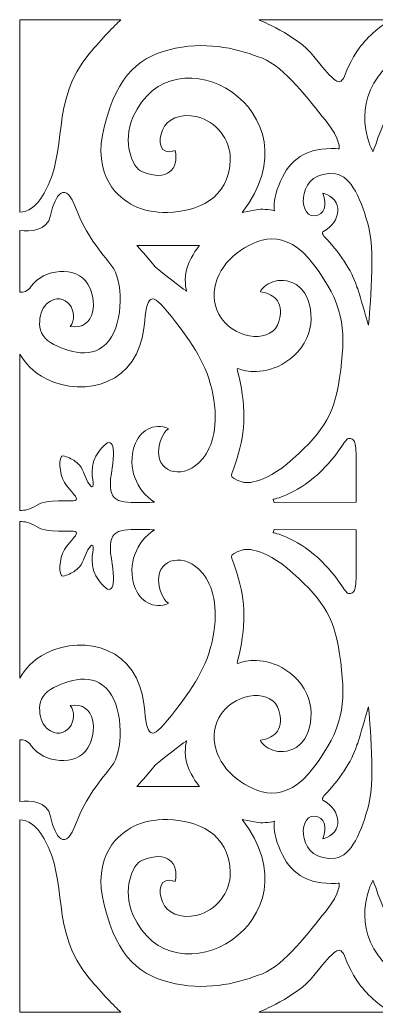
# Model space of a CAD drawing. Header units: millimetres. Extents: x -1200 to 1200, y -596 to 596.
# Drawn here: x -1200 to -777, y -590 to 590 of the extents above; entities that cross this region are included whole.
import ezdxf

# ---------------------------------------------------------------- set-up
doc = ezdxf.new("R2010")
doc.units = ezdxf.units.MM
doc.header["$MEASUREMENT"] = 0
doc.layers.add('Layer 1', color=7, linetype='Continuous')

msp = doc.modelspace()

# ---------------------------------------------------------------- linework, layer by layer
at = {"layer": 'Layer 1', "color": 250, "lineweight": 20}
for points, knots in [([(-1200.05, 361.4066), (-1200.05, 361.4066), (-1200.05, 589.9734), (-1200.05, 589.9734), (-1200.05, 589.9734), (-1080.1026, 589.9734), (-1080.1026, 589.9734), (-1088.4128, 582.1539), (-1101.5974, 568.8331), (-1117.9148, 549.2137), (-1164.5775, 493.106), (-1142.1172, 433.2019), (-1171.0751, 383.9695), (-1182.0798, 365.2579), (-1190.2763, 361.9702), (-1200.05, 361.4066)], [0, 0, 0, 0, 0.2, 0.2, 0.2, 0.4, 0.4, 0.4, 0.6, 0.6, 0.6, 0.8, 0.8, 0.8, 1, 1, 1, 1]), ([(-820.5717, 436.6143), (-820.5717, 436.6143), (-827.164, 437.3388), (-836.0723, 436.7465), (-863.6333, 434.9158), (-881.7092, 421.09), (-892.3387, 393.1592), (-897.2513, 380.2519), (-898.7348, 368.1796), (-897.1925, 362.8628), (-902.8921, 364.6436), (-913.7477, 365.259), (-918.9945, 364.2144), (-918.9945, 364.2144), (-935.8247, 360.861), (-935.8247, 360.861), (-841.7661, 482.1803), (-1018.4753, 583.2258), (-1065.5716, 474.1042), (-1078.3262, 444.5522), (-1067.1069, 414.3573), (-1054.1348, 409.1171), (-1025.2332, 397.4407), (-1010.1831, 412.4377), (-1015.5143, 434.6453), (-1034.2788, 427.6512), (-1036.0214, 446.1178), (-1030.5592, 458.8463), (-1025.0966, 471.5758), (-1010.2383, 479.6235), (-988.9107, 474.5729), (-967.7959, 469.5736), (-949.2935, 447.6912), (-949.9343, 424.1204), (-951.2362, 376.178), (-989.8708, 362.0879), (-1024.3483, 360.9723), (-1039.6626, 360.4767), (-1055.0974, 363.9298), (-1064.6977, 368.9822), (-1081.7661, 377.9677), (-1115.2199, 402.684), (-1099.5176, 464.0887), (-1083.8145, 525.4953), (-1056.5039, 547.9618), (-1014.8562, 556.1992), (-973.2077, 564.4366), (-938.3867, 554.7019), (-911.7603, 544.2173), (-885.1328, 533.7331), (-856.2419, 494.4479), (-836.8906, 470.5682), (-817.5378, 446.6911), (-820.5717, 436.6143), (-820.5717, 436.6143)], [0, 0, 0, 0, 0.055555556, 0.055555556, 0.055555556, 0.111111111, 0.111111111, 0.111111111, 0.166666667, 0.166666667, 0.166666667, 0.222222222, 0.222222222, 0.222222222, 0.277777778, 0.277777778, 0.277777778, 0.333333333, 0.333333333, 0.333333333, 0.388888889, 0.388888889, 0.388888889, 0.444444444, 0.444444444, 0.444444444, 0.5, 0.5, 0.5, 0.555555556, 0.555555556, 0.555555556, 0.611111111, 0.611111111, 0.611111111, 0.666666667, 0.666666667, 0.666666667, 0.722222222, 0.722222222, 0.722222222, 0.777777778, 0.777777778, 0.777777778, 0.833333333, 0.833333333, 0.833333333, 0.888888889, 0.888888889, 0.888888889, 0.944444444, 0.944444444, 0.944444444, 1, 1, 1, 1]), ([(-915.6426, 589.9734), (-915.6426, 589.9734), (-758.182, 589.9734), (-758.182, 589.9734), (-773.7923, 581.4869), (-788.4779, 568.2434), (-798.558, 553.4008), (-812.8265, 532.3912), (-812.051, 523.762), (-817.1937, 518.1214), (-822.3371, 512.4804), (-829.9571, 520.7115), (-850.5559, 546.5064), (-871.155, 572.302), (-915.6967, 589.7523), (-915.6967, 589.7523), (-915.6967, 589.7523), (-915.6426, 589.9734), (-915.6426, 589.9734)], [0, 0, 0, 0, 0.166666667, 0.166666667, 0.166666667, 0.333333333, 0.333333333, 0.333333333, 0.5, 0.5, 0.5, 0.666666667, 0.666666667, 0.666666667, 0.833333333, 0.833333333, 0.833333333, 1, 1, 1, 1]), ([(-780.3614, 433.0707), (-780.3614, 433.0707), (-806.1183, 479.1376), (-773.7544, 523.0569), (-741.3912, 566.9744), (-710.4342, 558.0841), (-675.7464, 533.3234), (-641.0573, 508.5608), (-619.1646, 476.4799), (-632.7986, 442.1298), (-646.4319, 407.7808), (-661.7701, 394.6367), (-684.7089, 382.8972), (-707.6495, 371.1585), (-744.572, 382.3415), (-748.9766, 410.1229), (-753.382, 437.9024), (-740.782, 464.4065), (-725.8516, 469.3058), (-719.9042, 471.2572), (-711.5234, 472.2383), (-705.8833, 467.8967), (-689.3167, 455.144), (-700.659, 431.5843), (-714.2764, 432.1393), (-707.7404, 415.4666), (-685.8058, 412.1068), (-674.2884, 430.6234), (-641.1588, 483.8785), (-717.3861, 541.8379), (-754.2632, 489.5669), (-764.0219, 475.733), (-771.6404, 458.5613), (-776.2453, 444.0992), (-777.2874, 440.829), (-778.6026, 437.1962), (-780.3614, 433.0707)], [0, 0, 0, 0, 0.083333333, 0.083333333, 0.083333333, 0.166666667, 0.166666667, 0.166666667, 0.25, 0.25, 0.25, 0.333333333, 0.333333333, 0.333333333, 0.416666667, 0.416666667, 0.416666667, 0.5, 0.5, 0.5, 0.583333333, 0.583333333, 0.583333333, 0.666666667, 0.666666667, 0.666666667, 0.75, 0.75, 0.75, 0.833333333, 0.833333333, 0.833333333, 0.916666667, 0.916666667, 0.916666667, 1, 1, 1, 1]), ([(-785.7095, 226.8446), (-785.7095, 226.8446), (-776.8383, 310.9593), (-785.3175, 343.0861), (-793.7959, 375.2163), (-805.9527, 404.3321), (-824.8424, 406.7444), (-870.4656, 412.5718), (-870.4233, 355.7978), (-850.1429, 357.0261), (-837.2973, 357.8052), (-834.5495, 369.2493), (-839.7412, 384.0568), (-814.3741, 376.7438), (-817.8644, 349.5506), (-839.7971, 337.8138), (-842.0396, 336.6153), (-838.3159, 332.1989), (-835.2202, 329.0583), (-818.0977, 311.6854), (-802.8265, 286.4384), (-798.8617, 270.0121), (-802.8265, 286.4384), (-785.7095, 226.8446), (-785.7095, 226.8446)], [0, 0, 0, 0, 0.125, 0.125, 0.125, 0.25, 0.25, 0.25, 0.375, 0.375, 0.375, 0.5, 0.5, 0.5, 0.625, 0.625, 0.625, 0.75, 0.75, 0.75, 0.875, 0.875, 0.875, 1, 1, 1, 1]), ([(-1200.05, 266.3233), (-1200.05, 266.3233), (-1200.05, 339.4671), (-1200.05, 339.4671), (-1187.538, 338.0752), (-1167.2738, 338.8143), (-1163.5428, 357.2252), (-1158.0739, 384.2201), (-1145.3119, 398.2187), (-1133.4621, 366.2248), (-1121.6116, 334.2295), (-1103.3808, 313.2319), (-1090.6188, 297.2359), (-1077.8561, 281.2377), (-1076.0333, 231.2464), (-1094.2641, 208.2507), (-1112.4964, 185.2546), (-1142.5777, 194.2521), (-1163.5428, 206.2515), (-1184.5107, 218.2505), (-1175.6455, 246.2109), (-1167.9077, 252.5764), (-1145.7482, 270.8043), (-1127.9138, 240.5247), (-1140.2753, 225.1442), (-1108.656, 220.7274), (-1108.2076, 258.1587), (-1119.1004, 275.7439), (-1133.1883, 298.4837), (-1172.0296, 293.6614), (-1186.6071, 273.0858), (-1190.9565, 266.947), (-1195.7915, 265.2155), (-1200.05, 266.3233)], [0, 0, 0, 0, 0.090909091, 0.090909091, 0.090909091, 0.181818182, 0.181818182, 0.181818182, 0.272727273, 0.272727273, 0.272727273, 0.363636364, 0.363636364, 0.363636364, 0.454545455, 0.454545455, 0.454545455, 0.545454545, 0.545454545, 0.545454545, 0.636363636, 0.636363636, 0.636363636, 0.727272727, 0.727272727, 0.727272727, 0.818181818, 0.818181818, 0.818181818, 0.909090909, 0.909090909, 0.909090909, 1, 1, 1, 1]), ([(-934.4403, 40.1262), (-934.4403, 40.1262), (-913.2191, 34.055), (-875.3948, 67.9536), (-837.5705, 101.8536), (-824.9171, 122.5846), (-818.6568, 173.6978), (-812.3948, 224.8129), (-815.9753, 252.6944), (-850.4852, 298.6682), (-884.9937, 344.6431), (-918.756, 330.038), (-942.2819, 312.3296), (-965.8082, 294.6212), (-978.7232, 261.2283), (-960.2712, 234.9192), (-941.8199, 208.6093), (-899.2781, 205.6031), (-892.0523, 231.3954), (-884.8254, 257.1877), (-901.2132, 264.5803), (-914.1294, 266.6034), (-911.3234, 274.719), (-891.9614, 287.2551), (-871.6652, 275.1116), (-851.3668, 262.9687), (-845.4106, 220.7521), (-869.8586, 194.9471), (-894.3084, 169.1451), (-922.053, 170.6091), (-933.5852, 173.1383), (-945.1181, 175.6686), (-942.2539, 182.287), (-936.7465, 151.436), (-929.9465, 113.3504), (-935.1838, 83.2642), (-948.1637, 50.5623), (-951.855, 43.9857), (-934.4403, 40.1262), (-934.4403, 40.1262)], [0, 0, 0, 0, 0.076923077, 0.076923077, 0.076923077, 0.153846154, 0.153846154, 0.153846154, 0.230769231, 0.230769231, 0.230769231, 0.307692308, 0.307692308, 0.307692308, 0.384615385, 0.384615385, 0.384615385, 0.461538462, 0.461538462, 0.461538462, 0.538461538, 0.538461538, 0.538461538, 0.615384615, 0.615384615, 0.615384615, 0.692307692, 0.692307692, 0.692307692, 0.769230769, 0.769230769, 0.769230769, 0.846153846, 0.846153846, 0.846153846, 0.923076923, 0.923076923, 0.923076923, 1, 1, 1, 1]), ([(-1060.8643, 321.7009), (-1060.8643, 321.7009), (-1040.5358, 321.7009), (-1017.0798, 321.7009), (-993.6235, 321.7009), (-986.6469, 321.7072), (-986.6469, 321.7072), (-986.6469, 321.7072), (-995.927, 310.5597), (-1000.9211, 296.545), (-1005.9172, 282.528), (-1001.9635, 267.3869), (-1001.9635, 267.3869), (-1001.9635, 267.3869), (-1022.288, 281.6855), (-1039.01, 296.241), (-1054.5595, 314.6317), (-1060.8643, 321.7009), (-1060.8643, 321.7009)], [0, 0, 0, 0, 0.166666667, 0.166666667, 0.166666667, 0.333333333, 0.333333333, 0.333333333, 0.5, 0.5, 0.5, 0.666666667, 0.666666667, 0.666666667, 0.833333333, 0.833333333, 0.833333333, 1, 1, 1, 1]), ([(-1200.05, 6.5429), (-1200.05, 6.5429), (-1200.05, 192.6129), (-1200.05, 192.6129), (-1194.3713, 183.1415), (-1184.4879, 170.6711), (-1168.9196, 162.9772), (-1122.0754, 139.8246), (-1058.8299, 157.598), (-1052.2755, 225.7567), (-1048.7411, 262.5041), (-1045.6453, 270.0121), (-1019.8391, 237.1186), (-994.0358, 204.2235), (-977.4791, 179.6447), (-970.6012, 144.9005), (-963.3139, 108.087), (-970.7764, 82.5912), (-982.9144, 67.886), (-1003.8334, 42.5449), (-1035.6544, 50.1671), (-1035.1413, 76.4229), (-1034.9951, 83.9111), (-1031.397, 99.255), (-1023.4729, 103.7192), (-1040.4894, 111.8359), (-1058.0444, 100.713), (-1063.7705, 83.6437), (-1072.5323, 57.5216), (-1061.8788, 30.7172), (-1039.871, 16.4695), (-1043.0871, 16.1573), (-1047.2613, 16.0661), (-1052.4592, 16.0661), (-1082.7066, 16.0661), (-1096.9773, 15.0118), (-1091.2891, 50.4252), (-1085.5972, 85.839), (-1089.9312, 97.0649), (-1104.9345, 78.2182), (-1119.9386, 59.3715), (-1112.0094, 42.5221), (-1112.7312, 37.5978), (-1114.0424, 28.6698), (-1119.9301, 41.1693), (-1124.3186, 52.0905), (-1128.1214, 61.5552), (-1132.8139, 64.2136), (-1137.9783, 67.3568), (-1141.232, 69.3354), (-1149.6423, 72.6743), (-1150.7355, 70.8316), (-1154.3138, 64.813), (-1152.05, 45.0972), (-1144.5688, 36.173), (-1134.4262, 24.075), (-1130.0819, 20.1505), (-1134.1741, 18.3571), (-1138.2647, 16.5644), (-1167.9581, 21.2067), (-1180.3037, 12.6559), (-1187.6495, 7.5673), (-1194.5425, 6.4656), (-1200.05, 6.5429)], [0, 0, 0, 0, 0.047619048, 0.047619048, 0.047619048, 0.095238095, 0.095238095, 0.095238095, 0.142857143, 0.142857143, 0.142857143, 0.19047619, 0.19047619, 0.19047619, 0.238095238, 0.238095238, 0.238095238, 0.285714286, 0.285714286, 0.285714286, 0.333333333, 0.333333333, 0.333333333, 0.380952381, 0.380952381, 0.380952381, 0.428571429, 0.428571429, 0.428571429, 0.476190476, 0.476190476, 0.476190476, 0.523809524, 0.523809524, 0.523809524, 0.571428571, 0.571428571, 0.571428571, 0.619047619, 0.619047619, 0.619047619, 0.666666667, 0.666666667, 0.666666667, 0.714285714, 0.714285714, 0.714285714, 0.761904762, 0.761904762, 0.761904762, 0.80952381, 0.80952381, 0.80952381, 0.857142857, 0.857142857, 0.857142857, 0.904761905, 0.904761905, 0.904761905, 0.952380952, 0.952380952, 0.952380952, 1, 1, 1, 1]), ([(-898.9917, 19.7456), (-898.9917, 19.7456), (-872.1371, 25.2514), (-845.8711, 49.5132), (-819.6084, 73.7746), (-813.3419, 93.2577), (-808.5717, 92.2564), (-803.8008, 91.2551), (-799.663, 92.8678), (-800.2206, 63.5585), (-800.7776, 34.2458), (-800.2206, 16.5397), (-800.2206, 16.5397), (-800.2206, 16.5397), (-897.6482, 15.9272), (-897.6482, 15.9272), (-897.6482, 15.9272), (-898.9917, 19.7456), (-898.9917, 19.7456)], [0, 0, 0, 0, 0.166666667, 0.166666667, 0.166666667, 0.333333333, 0.333333333, 0.333333333, 0.5, 0.5, 0.5, 0.666666667, 0.666666667, 0.666666667, 0.833333333, 0.833333333, 0.833333333, 1, 1, 1, 1]), ([(-1200.05, -192.6694), (-1200.05, -192.6694), (-1200.05, -6.5972), (-1200.05, -6.5972), (-1194.5425, -6.5199), (-1187.6495, -7.6209), (-1180.3037, -12.7095), (-1167.9581, -21.2602), (-1138.2647, -16.6168), (-1134.1741, -18.411), (-1130.0819, -20.2037), (-1134.4262, -24.1278), (-1144.5688, -36.2247), (-1152.05, -45.1496), (-1154.3138, -64.8662), (-1150.7355, -70.8855), (-1149.6423, -72.7286), (-1141.232, -69.389), (-1137.9783, -67.4099), (-1132.8139, -64.2656), (-1128.1214, -61.608), (-1124.3186, -52.1433), (-1119.9301, -41.2218), (-1114.0424, -28.723), (-1112.7312, -37.651), (-1112.0094, -42.5756), (-1119.9386, -59.4247), (-1104.9345, -78.2714), (-1089.9312, -97.1162), (-1085.5972, -85.8925), (-1091.2891, -50.4784), (-1096.9773, -15.0646), (-1082.7066, -16.1185), (-1052.4592, -16.1185), (-1047.2613, -16.1185), (-1043.0871, -16.2108), (-1039.871, -16.5227), (-1061.8788, -30.77), (-1072.5323, -57.5748), (-1063.7705, -83.6965), (-1058.0444, -100.7659), (-1040.4894, -111.8891), (-1023.4729, -103.7716), (-1031.397, -99.3086), (-1034.9951, -83.9643), (-1035.1413, -76.4761), (-1035.6544, -50.2196), (-1003.8334, -42.5984), (-982.9144, -67.9395), (-970.7764, -82.6437), (-963.3139, -108.1409), (-970.6012, -144.953), (-977.4791, -179.6971), (-994.0358, -204.2763), (-1019.8391, -237.1703), (-1045.6453, -270.0642), (-1048.7411, -262.5577), (-1052.2755, -225.8095), (-1058.8299, -157.6515), (-1122.0754, -139.8774), (-1168.9196, -163.0304), (-1184.4879, -170.7243), (-1194.3713, -183.1977), (-1200.05, -192.6694)], [0, 0, 0, 0, 0.047619048, 0.047619048, 0.047619048, 0.095238095, 0.095238095, 0.095238095, 0.142857143, 0.142857143, 0.142857143, 0.19047619, 0.19047619, 0.19047619, 0.238095238, 0.238095238, 0.238095238, 0.285714286, 0.285714286, 0.285714286, 0.333333333, 0.333333333, 0.333333333, 0.380952381, 0.380952381, 0.380952381, 0.428571429, 0.428571429, 0.428571429, 0.476190476, 0.476190476, 0.476190476, 0.523809524, 0.523809524, 0.523809524, 0.571428571, 0.571428571, 0.571428571, 0.619047619, 0.619047619, 0.619047619, 0.666666667, 0.666666667, 0.666666667, 0.714285714, 0.714285714, 0.714285714, 0.761904762, 0.761904762, 0.761904762, 0.80952381, 0.80952381, 0.80952381, 0.857142857, 0.857142857, 0.857142857, 0.904761905, 0.904761905, 0.904761905, 0.952380952, 0.952380952, 0.952380952, 1, 1, 1, 1]), ([(-898.9917, -19.7981), (-898.9917, -19.7981), (-872.1371, -25.3042), (-845.8711, -49.5664), (-819.6084, -73.8289), (-813.3419, -93.3116), (-808.5717, -92.3092), (-803.8008, -91.3079), (-799.663, -92.9206), (-800.2206, -63.611), (-800.7776, -34.2998), (-800.2206, -16.5918), (-800.2206, -16.5918), (-800.2206, -16.5918), (-897.6482, -15.9808), (-897.6482, -15.9808), (-897.6482, -15.9808), (-898.9917, -19.7981), (-898.9917, -19.7981)], [0, 0, 0, 0, 0.166666667, 0.166666667, 0.166666667, 0.333333333, 0.333333333, 0.333333333, 0.5, 0.5, 0.5, 0.666666667, 0.666666667, 0.666666667, 0.833333333, 0.833333333, 0.833333333, 1, 1, 1, 1]), ([(-934.4403, -40.1798), (-934.4403, -40.1798), (-913.2191, -34.1082), (-875.3948, -68.0071), (-837.5705, -101.9065), (-824.9171, -122.6355), (-818.6568, -173.7506), (-812.3948, -224.8657), (-815.9753, -252.7472), (-850.4852, -298.7218), (-884.9937, -344.696), (-918.756, -330.0926), (-942.2819, -312.3831), (-965.8082, -294.674), (-978.7232, -261.2819), (-960.2712, -234.972), (-941.8199, -208.6621), (-899.2781, -205.6563), (-892.0523, -231.4482), (-884.8254, -257.2409), (-901.2132, -264.6338), (-914.1294, -266.6569), (-911.3234, -274.7715), (-891.9614, -287.3076), (-871.6652, -275.1651), (-851.3668, -263.0223), (-845.4106, -220.8056), (-869.8586, -195.0007), (-894.3084, -169.1972), (-922.053, -170.6623), (-933.5852, -173.1915), (-945.1181, -175.7215), (-942.2539, -182.3398), (-936.7465, -151.4888), (-929.9465, -113.4032), (-935.1838, -83.3159), (-948.1637, -50.6158), (-951.855, -44.0385), (-934.4403, -40.1798), (-934.4403, -40.1798)], [0, 0, 0, 0, 0.076923077, 0.076923077, 0.076923077, 0.153846154, 0.153846154, 0.153846154, 0.230769231, 0.230769231, 0.230769231, 0.307692308, 0.307692308, 0.307692308, 0.384615385, 0.384615385, 0.384615385, 0.461538462, 0.461538462, 0.461538462, 0.538461538, 0.538461538, 0.538461538, 0.615384615, 0.615384615, 0.615384615, 0.692307692, 0.692307692, 0.692307692, 0.769230769, 0.769230769, 0.769230769, 0.846153846, 0.846153846, 0.846153846, 0.923076923, 0.923076923, 0.923076923, 1, 1, 1, 1]), ([(-1200.05, -339.5214), (-1200.05, -339.5214), (-1200.05, -266.378), (-1200.05, -266.378), (-1195.7915, -265.2702), (-1190.9565, -267.0002), (-1186.6071, -273.139), (-1172.0296, -293.7142), (-1133.1883, -298.5365), (-1119.1004, -275.7967), (-1108.2076, -258.2116), (-1108.656, -220.7795), (-1140.2753, -225.1977), (-1127.9138, -240.5801), (-1145.7482, -270.8578), (-1167.9077, -252.6284), (-1175.6455, -246.2663), (-1184.5107, -218.303), (-1163.5428, -206.3035), (-1142.5777, -194.3056), (-1112.4964, -185.3078), (-1094.2641, -208.3035), (-1076.0333, -231.2992), (-1077.8561, -281.2905), (-1090.6188, -297.2891), (-1103.3808, -313.2847), (-1121.6116, -334.2819), (-1133.4621, -366.2769), (-1145.3119, -398.2715), (-1158.0739, -384.2725), (-1163.5428, -357.2784), (-1167.2738, -338.8678), (-1187.538, -338.1303), (-1200.05, -339.5214)], [0, 0, 0, 0, 0.090909091, 0.090909091, 0.090909091, 0.181818182, 0.181818182, 0.181818182, 0.272727273, 0.272727273, 0.272727273, 0.363636364, 0.363636364, 0.363636364, 0.454545455, 0.454545455, 0.454545455, 0.545454545, 0.545454545, 0.545454545, 0.636363636, 0.636363636, 0.636363636, 0.727272727, 0.727272727, 0.727272727, 0.818181818, 0.818181818, 0.818181818, 0.909090909, 0.909090909, 0.909090909, 1, 1, 1, 1]), ([(-785.7095, -226.8978), (-785.7095, -226.8978), (-776.8383, -311.011), (-785.3175, -343.1397), (-793.7959, -375.2691), (-805.9527, -404.3846), (-824.8424, -406.7972), (-870.4656, -412.6238), (-870.4233, -355.8506), (-850.1429, -357.0793), (-837.2973, -357.8588), (-834.5495, -369.3025), (-839.7412, -384.1093), (-814.3741, -376.7966), (-817.8644, -349.6027), (-839.7971, -337.8669), (-842.0396, -336.6688), (-838.3159, -332.2521), (-835.2202, -329.1108), (-818.0977, -311.7367), (-802.8265, -286.4916), (-798.8617, -270.0642), (-802.8265, -286.4916), (-785.7095, -226.8978), (-785.7095, -226.8978)], [0, 0, 0, 0, 0.125, 0.125, 0.125, 0.25, 0.25, 0.25, 0.375, 0.375, 0.375, 0.5, 0.5, 0.5, 0.625, 0.625, 0.625, 0.75, 0.75, 0.75, 0.875, 0.875, 0.875, 1, 1, 1, 1]), ([(-1060.8643, -321.7526), (-1060.8643, -321.7526), (-1040.5358, -321.7526), (-1017.0798, -321.7526), (-993.6235, -321.7526), (-986.6469, -321.7604), (-986.6469, -321.7604), (-986.6469, -321.7604), (-995.927, -310.6129), (-1000.9211, -296.5974), (-1005.9172, -282.5805), (-1001.9635, -267.4409), (-1001.9635, -267.4409), (-1001.9635, -267.4409), (-1022.288, -281.7383), (-1039.01, -296.2945), (-1054.5595, -314.6849), (-1060.8643, -321.7526), (-1060.8643, -321.7526)], [0, 0, 0, 0, 0.166666667, 0.166666667, 0.166666667, 0.333333333, 0.333333333, 0.333333333, 0.5, 0.5, 0.5, 0.666666667, 0.666666667, 0.666666667, 0.833333333, 0.833333333, 0.833333333, 1, 1, 1, 1]), ([(-1200.05, -590.0266), (-1200.05, -590.0266), (-1200.05, -361.4609), (-1200.05, -361.4609), (-1190.2763, -362.0245), (-1182.0798, -365.3111), (-1171.0751, -384.0212), (-1142.1172, -433.2554), (-1164.5775, -493.1584), (-1117.9148, -549.2669), (-1101.5988, -568.8848), (-1088.4147, -582.2067), (-1080.1045, -590.0266), (-1080.1045, -590.0266), (-1200.05, -590.0266), (-1200.05, -590.0266)], [0, 0, 0, 0, 0.2, 0.2, 0.2, 0.4, 0.4, 0.4, 0.6, 0.6, 0.6, 0.8, 0.8, 0.8, 1, 1, 1, 1]), ([(-820.5717, -436.6675), (-820.5717, -436.6675), (-827.164, -437.3916), (-836.0723, -436.7993), (-863.6333, -434.9693), (-881.7092, -421.1436), (-892.3387, -393.2128), (-897.2513, -380.3039), (-898.7348, -368.2332), (-897.1925, -362.9164), (-902.8921, -364.6971), (-913.7477, -365.3119), (-918.9945, -364.2676), (-918.9945, -364.2676), (-935.8247, -360.913), (-935.8247, -360.913), (-841.7661, -482.2335), (-1018.4753, -583.2786), (-1065.5716, -474.1578), (-1078.3262, -444.605), (-1067.1069, -414.4105), (-1054.1348, -409.1703), (-1025.2332, -397.4939), (-1010.1831, -412.4898), (-1015.5143, -434.6996), (-1034.2788, -427.7048), (-1036.0214, -446.1695), (-1030.5592, -458.8991), (-1025.0966, -471.629), (-1010.2383, -479.6755), (-988.9107, -474.6269), (-967.7959, -469.6264), (-949.2935, -447.7448), (-949.9343, -424.1736), (-951.2362, -376.2312), (-989.8708, -362.1414), (-1024.3483, -361.0255), (-1039.6626, -360.5295), (-1055.0974, -363.9826), (-1064.6977, -369.0358), (-1081.7661, -378.0197), (-1115.2199, -402.7353), (-1099.5176, -464.1415), (-1083.8145, -525.5489), (-1056.5039, -548.015), (-1014.8562, -556.2528), (-973.2077, -564.4905), (-938.3867, -554.7551), (-911.7603, -544.2709), (-885.1328, -533.7863), (-856.2419, -494.5003), (-836.8906, -470.621), (-817.5378, -446.7401), (-820.5717, -436.6675), (-820.5717, -436.6675)], [0, 0, 0, 0, 0.055555556, 0.055555556, 0.055555556, 0.111111111, 0.111111111, 0.111111111, 0.166666667, 0.166666667, 0.166666667, 0.222222222, 0.222222222, 0.222222222, 0.277777778, 0.277777778, 0.277777778, 0.333333333, 0.333333333, 0.333333333, 0.388888889, 0.388888889, 0.388888889, 0.444444444, 0.444444444, 0.444444444, 0.5, 0.5, 0.5, 0.555555556, 0.555555556, 0.555555556, 0.611111111, 0.611111111, 0.611111111, 0.666666667, 0.666666667, 0.666666667, 0.722222222, 0.722222222, 0.722222222, 0.777777778, 0.777777778, 0.777777778, 0.833333333, 0.833333333, 0.833333333, 0.888888889, 0.888888889, 0.888888889, 0.944444444, 0.944444444, 0.944444444, 1, 1, 1, 1]), ([(-780.3614, -433.1239), (-780.3614, -433.1239), (-806.1183, -479.19), (-773.7544, -523.1097), (-741.3912, -567.0272), (-710.4342, -558.1366), (-675.7464, -533.3766), (-641.0573, -508.6143), (-619.1646, -476.5323), (-632.7986, -442.1826), (-646.4319, -407.8347), (-661.7701, -394.6895), (-684.7089, -382.9504), (-707.6495, -371.2116), (-744.572, -382.3946), (-748.9766, -410.1753), (-753.382, -437.9541), (-740.782, -464.4601), (-725.8516, -469.359), (-719.9042, -471.3108), (-711.5234, -472.2911), (-705.8833, -467.9495), (-689.3167, -455.1968), (-700.659, -431.6379), (-714.2764, -432.1936), (-707.7404, -415.5201), (-685.8058, -412.1596), (-674.2884, -430.6766), (-641.1588, -483.9313), (-717.3861, -541.8904), (-754.2632, -489.6197), (-764.0219, -475.7876), (-771.6404, -458.6133), (-776.2453, -444.152), (-777.2874, -440.8826), (-778.6026, -437.2498), (-780.3614, -433.1239)], [0, 0, 0, 0, 0.083333333, 0.083333333, 0.083333333, 0.166666667, 0.166666667, 0.166666667, 0.25, 0.25, 0.25, 0.333333333, 0.333333333, 0.333333333, 0.416666667, 0.416666667, 0.416666667, 0.5, 0.5, 0.5, 0.583333333, 0.583333333, 0.583333333, 0.666666667, 0.666666667, 0.666666667, 0.75, 0.75, 0.75, 0.833333333, 0.833333333, 0.833333333, 0.916666667, 0.916666667, 0.916666667, 1, 1, 1, 1]), ([(-758.1853, -590.0266), (-758.1853, -590.0266), (-915.6423, -590.0266), (-915.6423, -590.0266), (-915.6423, -590.0266), (-915.6967, -589.8044), (-915.6967, -589.8044), (-915.6967, -589.8044), (-871.155, -572.3544), (-850.5559, -546.5599), (-829.9571, -520.7646), (-822.3371, -512.5336), (-817.1937, -518.1735), (-812.051, -523.8156), (-812.8265, -532.4444), (-798.558, -553.4539), (-788.4787, -568.2955), (-773.7942, -581.5405), (-758.1853, -590.0266)], [0, 0, 0, 0, 0.166666667, 0.166666667, 0.166666667, 0.333333333, 0.333333333, 0.333333333, 0.5, 0.5, 0.5, 0.666666667, 0.666666667, 0.666666667, 0.833333333, 0.833333333, 0.833333333, 1, 1, 1, 1])]:
    msp.add_open_spline(points, degree=3, knots=knots, dxfattribs=at)

doc.saveas('drawing.dxf')
